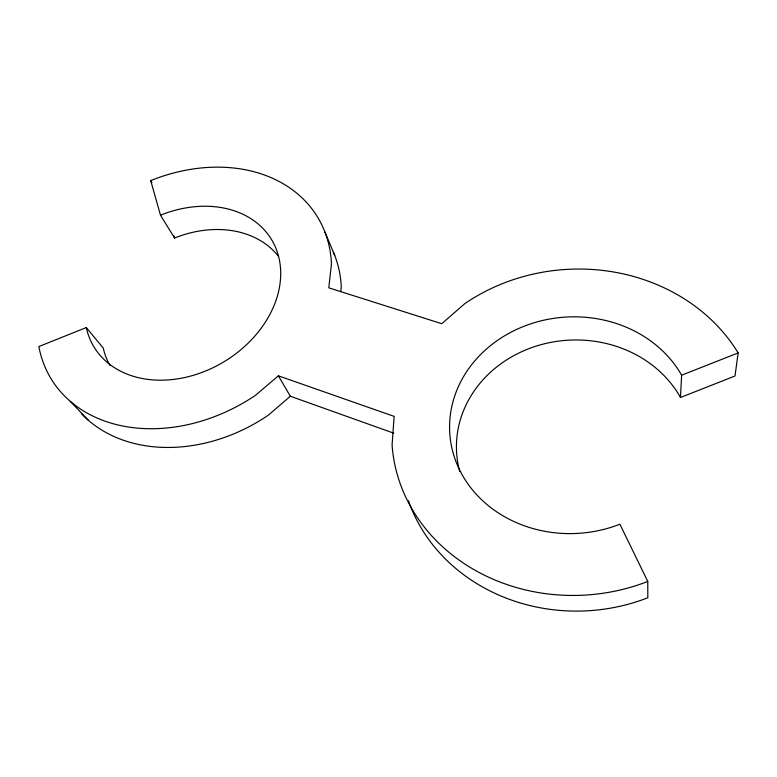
<?xml version="1.0" encoding="UTF-8"?>
<svg xmlns="http://www.w3.org/2000/svg" width="777" height="777" viewBox="0 0 777 777"><rect width="100%" height="100%" fill="white"/><g stroke="black" fill="none" stroke-linecap="round" stroke-linejoin="round"><path stroke-width="1.17" d="M680.467 397.484L681.623 375.213L738.15 352.923L735.003 376L680.467 397.484A118.221 105.555 -2.9 0 0 534.197 346.756A118.221 105.555 -2.9 0 0 459.741 471.532M340.773 291.482L341.268 286.771A151.107 118.551 -31.4 0 0 333.391 252.195M393.677 433.139L290.355 396.241L268.473 415.054A151.107 118.551 -31.4 0 1 81.439 413.694M408.459 500.709A177.729 158.896 -2.6 0 0 647.814 597.766L647.765 581.439A184.198 163.102 -3.8 0 1 392.084 444.93L394.143 416.385L278.37 375.815L255.691 395.153A155.856 120.386 -31.1 0 1 38.85 346.552L86.286 327.564A103.739 80.021 -31.1 0 0 201.709 372.513A103.739 80.021 -31.1 0 0 278.525 256.167A103.739 80.021 -31.1 0 0 160.48 215.18L150.709 180.594A155.856 120.386 -31.1 0 1 331.458 263.811L328.797 287.84L441.783 323.708L464.597 303.797A184.198 163.102 -3.8 0 1 738.15 352.923M70.27 401.33L88.355 420.279M86.286 327.564L103.254 348.067A100.592 78.807 -31.3 0 0 109.868 365.316M160.48 215.18L174.563 238.034A100.592 78.807 -31.3 0 1 278.36 256.167M150.709 180.594L151.933 182.624M278.37 375.815L290.355 396.241M647.765 581.439L619.9 524.213A122.504 108.314 -4.1 0 1 460.305 471.328A122.504 108.314 -4.1 0 1 519.648 328.069A122.504 108.314 -4.1 0 1 681.623 375.213M324.922 231.993L334.741 255.497M173.912 235.761L174.563 238.034"/></g></svg>
